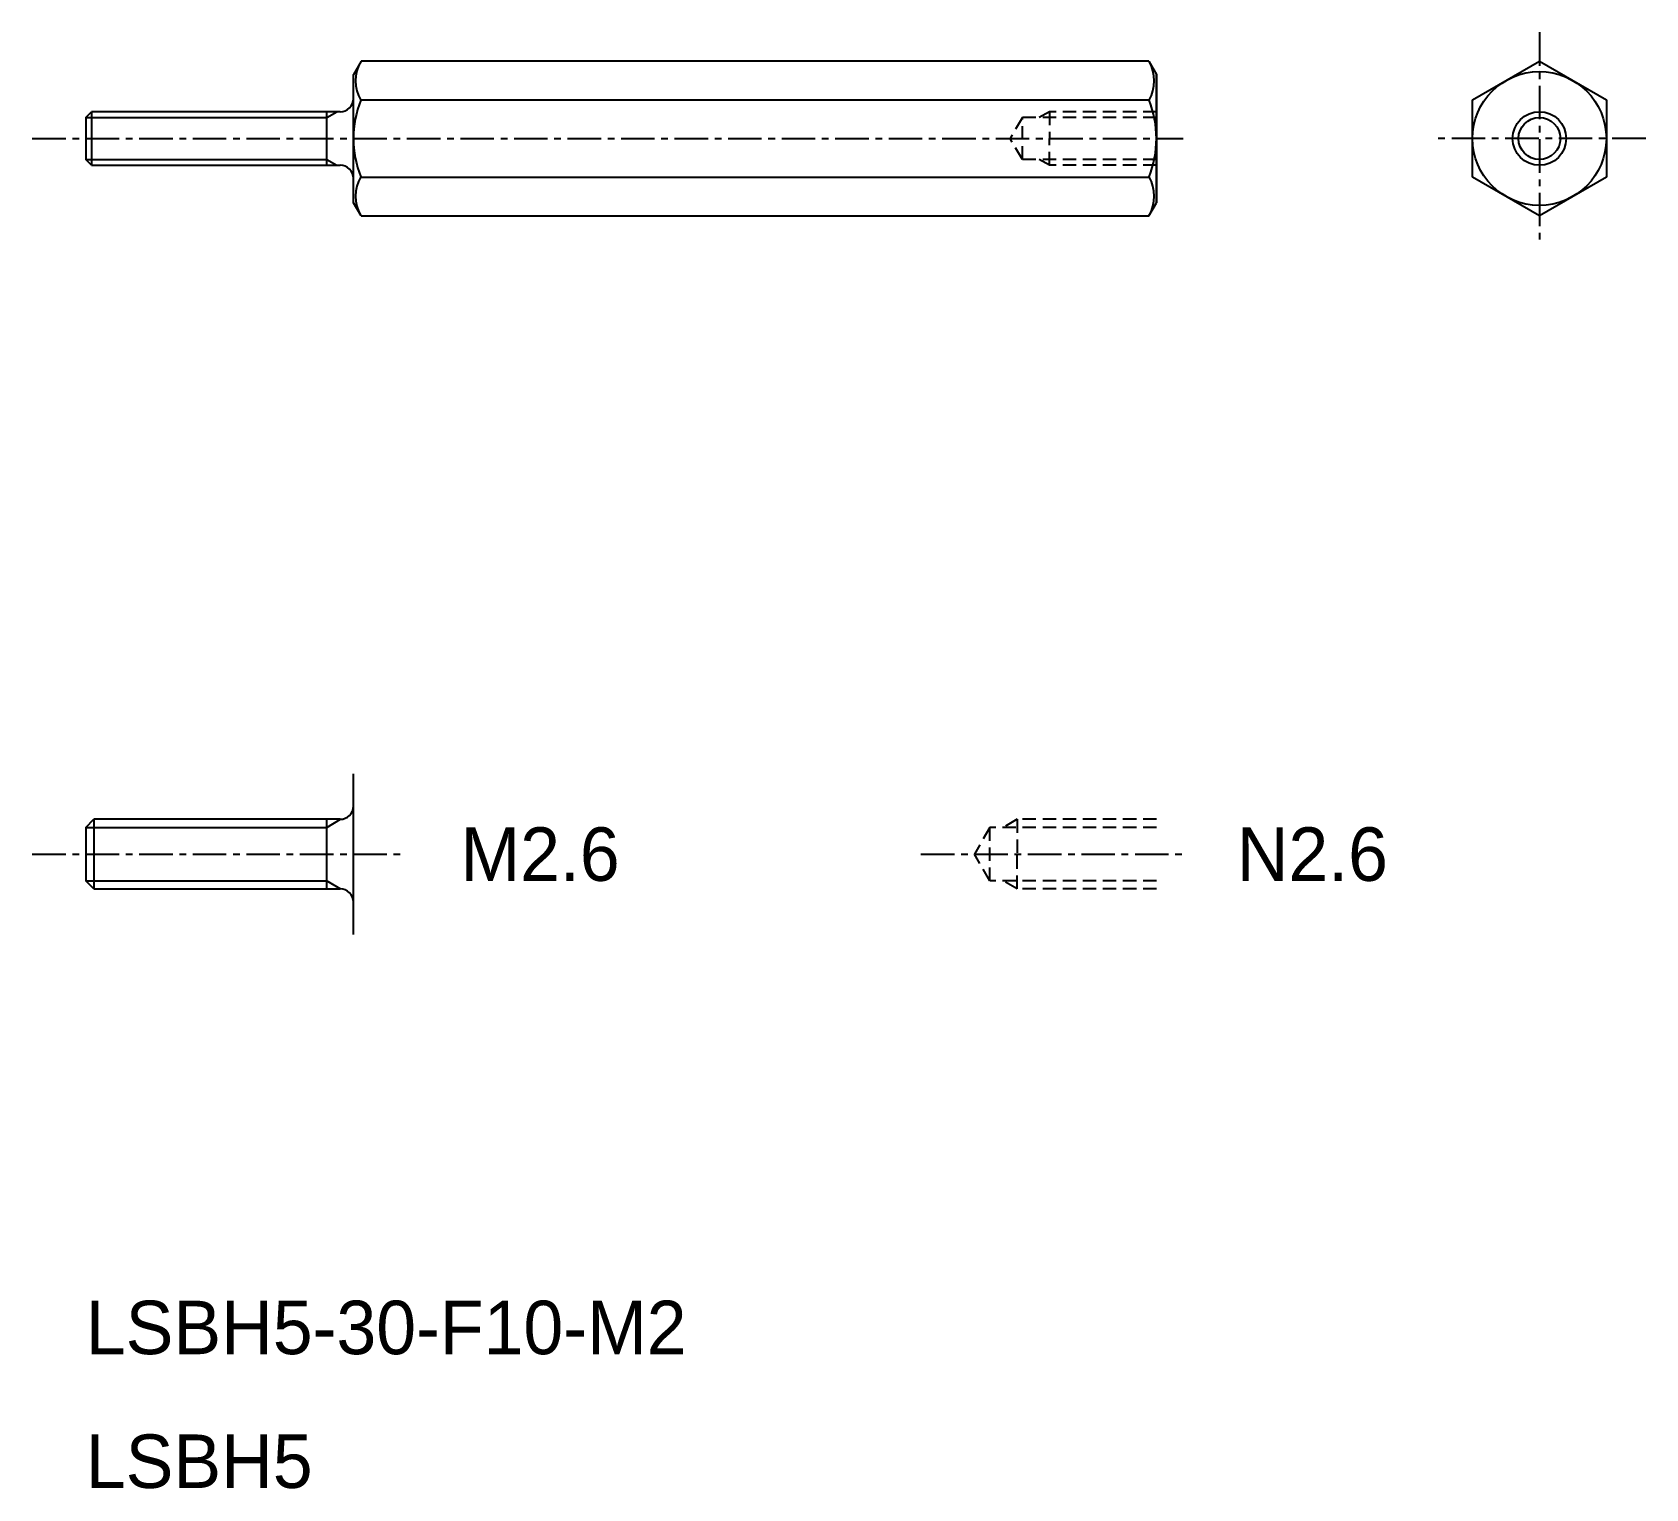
# Model space of a CAD drawing. Extents: x -69.3 to -9, y -101 to -46.6.
import ezdxf
from ezdxf.enums import TextEntityAlignment as Align

# ---------------------------------------------------------------- set-up
doc = ezdxf.new("R2010")
doc.units = 0
doc.linetypes.add('CENTER', pattern=[2, 1.25, -0.25, 0.25, -0.25])
doc.linetypes.add('DASHED', pattern=[0.75, 0.5, -0.25])
doc.layers.get('0').update_dxf_attribs({"linetype": 'CONTINUOUS'})
doc.layers.add('CENTER', color=1, linetype='CENTER')

msp = doc.modelspace()

# ---------------------------------------------------------------- linework, layer by layer
at = {"color": 7, "linetype": 'CONTINUOUS'}
for p, q in [((-56.97, -47.686), (-57.252, -48.176)), ((-57.252, -52.971), (-57.252, -48.176)), ((-27.534, -47.686), (-56.97, -47.686)), ((-27.534, -47.686), (-27.252, -48.176)), ((-27.252, -48.176), (-27.252, -52.971)), ((-27.252, -48.176), (-27.252, -52.971)), ((-27.252, -52.971), (-27.252, -48.176)), ((-15.443, -49.13), (-12.943, -47.686)), ((-12.943, -47.686), (-10.443, -49.13)), ((-57.252, -49.374), (-57.252, -49.374)), ((-56.975, -49.13), (-27.529, -49.13)), ((-27.252, -49.374), (-27.252, -49.374)), ((-15.443, -52.017), (-15.443, -49.13)), ((-10.443, -49.13), (-10.443, -52.017)), ((-67.252, -49.79), (-67.035, -49.573)), ((-67.252, -49.79), (-67.252, -51.357)), ((-57.752, -49.573), (-67.035, -49.573)), ((-67.035, -49.573), (-67.035, -51.573)), ((-58.252, -51.573), (-58.252, -49.573)), ((-27.252, -49.615), (-27.252, -49.615)), ((-57.252, -50.573), (-57.252, -50.573)), ((-27.252, -50.573), (-27.252, -50.573)), ((-27.252, -50.573), (-27.252, -50.573)), ((-67.035, -51.573), (-67.252, -51.357)), ((-67.035, -51.573), (-57.752, -51.573)), ((-56.975, -52.017), (-27.529, -52.017)), ((-12.943, -53.46), (-15.443, -52.017)), ((-10.443, -52.017), (-12.943, -53.46)), ((-56.97, -53.46), (-57.252, -52.971)), ((-27.534, -53.46), (-27.252, -52.971)), ((-56.97, -53.46), (-27.534, -53.46)), ((-57.252, -80.317), (-57.252, -74.317)), ((-67.252, -76.317), (-66.952, -76.017)), ((-67.252, -76.317), (-67.252, -78.317)), ((-57.752, -76.017), (-66.952, -76.017)), ((-66.952, -76.017), (-66.952, -78.617)), ((-58.252, -78.617), (-58.252, -76.017)), ((-66.952, -78.617), (-67.252, -78.317)), ((-66.952, -78.617), (-57.752, -78.617))]:
    msp.add_line(p, q, dxfattribs=at)
at = {"color": 3}
for p, q in [((-67.252, -49.79), (-58.252, -49.79)), ((-58.252, -49.79), (-57.877, -49.573)), ((-67.252, -51.357), (-58.252, -51.357)), ((-58.252, -51.357), (-57.877, -51.573)), ((-67.252, -76.317), (-58.252, -76.317)), ((-58.252, -76.317), (-57.732, -76.017)), ((-67.252, -78.317), (-58.252, -78.317)), ((-58.252, -78.317), (-57.732, -78.617))]:
    msp.add_line(p, q, dxfattribs=at)
at = {"color": 3, "linetype": 'DASHED'}
for p, q in [((-32.261, -49.79), (-32.714, -50.573)), ((-32.261, -51.357), (-32.261, -49.79)), ((-27.252, -49.79), (-32.261, -49.79)), ((-31.252, -49.573), (-31.627, -49.79)), ((-31.252, -49.573), (-31.252, -50.573)), ((-27.252, -49.573), (-31.252, -49.573)), ((-32.261, -51.357), (-32.714, -50.573)), ((-31.252, -51.573), (-31.252, -50.573)), ((-27.252, -51.357), (-32.261, -51.357)), ((-31.252, -51.573), (-31.627, -51.357)), ((-27.252, -51.573), (-31.252, -51.573)), ((-33.475, -76.317), (-34.052, -77.317)), ((-33.475, -78.317), (-33.475, -76.317)), ((-27.252, -76.317), (-33.475, -76.317)), ((-32.452, -76.017), (-32.972, -76.317)), ((-32.452, -76.017), (-32.452, -77.317)), ((-27.252, -76.017), (-32.452, -76.017)), ((-33.475, -78.317), (-34.052, -77.317)), ((-32.452, -78.617), (-32.452, -77.317)), ((-27.252, -78.317), (-33.475, -78.317)), ((-32.452, -78.617), (-32.972, -78.317)), ((-27.252, -78.617), (-32.452, -78.617))]:
    msp.add_line(p, q, dxfattribs=at)
at = {"color": 7, "linetype": 'CONTINUOUS'}
for radius in [2.5, 0.783]:
    msp.add_circle((-12.943, -50.573), radius, dxfattribs=at)
at = {"color": 3, "linetype": 'CONTINUOUS'}
msp.add_circle((-12.943, -50.573), 1, dxfattribs=at)
at = {"color": 7, "linetype": 'CONTINUOUS'}
for centre, radius, start, end in [((-55.733, -48.418), 1.437, 150.00001, 209.99999), ((-28.77, -48.418), 1.437, 330.00001, 29.99999), ((-57.752, -49.073), 0.5, 270, 0), ((-53.355, -50.573), 3.896, 158.36645, 201.63355), ((-31.148, -50.573), 3.896, 338.36645, 21.63355), ((-57.752, -52.073), 0.5, 0, 90), ((-55.733, -52.728), 1.437, 150.00001, 209.99999), ((-28.77, -52.728), 1.437, 330.00001, 29.99999), ((-57.752, -75.517), 0.5, 270, 0), ((-57.752, -79.117), 0.5, 0, 90)]:
    msp.add_arc(centre, radius, start, end, dxfattribs=at)
at = {"layer": 'CENTER', "color": 1, "linetype": 'CENTER'}
for p, q in [((-12.943, -46.602), (-12.943, -54.545)), ((-69.252, -50.573), (-26.252, -50.573)), ((-8.971, -50.573), (-16.914, -50.573)), ((-69.252, -77.317), (-55.252, -77.317)), ((-36.052, -77.317), (-26.252, -77.317))]:
    msp.add_line(p, q, dxfattribs=at)

# ---------------------------------------------------------------- texts
at = {"color": 7, "linetype": 'CONTINUOUS'}
for s, p in [('M2.6', (-53.252, -77.317)), ('N2.6', (-24.252, -77.317))]:
    msp.add_text(s, height=2, dxfattribs=at).set_placement(p, align=Align.MIDDLE_LEFT)
for s, p in [('LSBH5-30-F10-M2', (-67.252, -96.007)), ('LSBH5', (-67.252, -101.007))]:
    msp.add_text(s, height=2, dxfattribs=at).set_placement(p)

doc.saveas('drawing.dxf')
